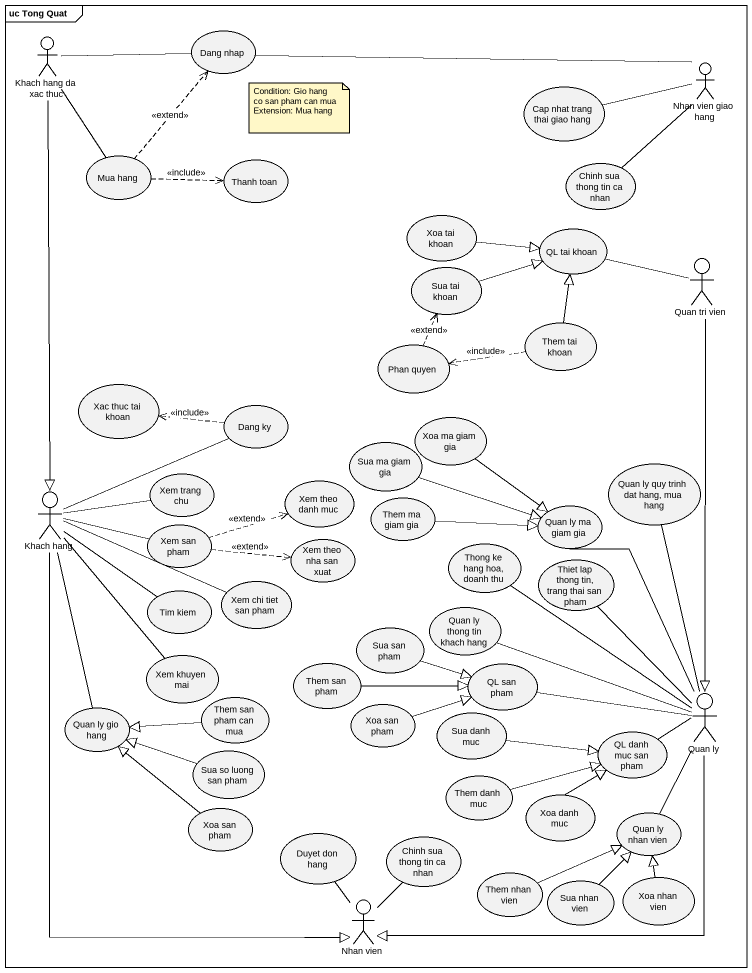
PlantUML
@startuml
mainframe uc Tong Quat
usecase "Dang nhap" as Dang_nhap
actor "Khach hang da xac thuc" as Khach_hang_da_xac_thuc
actor "Nhan vien giao hang" as Nhan_vien_giao_hang
usecase "Cap nhat trang thai giao hang" as Cap_nhat_trang_thai_giao
usecase "Mua hang" as Mua_hang
usecase "Thanh toan" as Thanh_toan
usecase "Chinh sua thong tin ca nhan" as Chinh_sua_thong_tin_ca_nhan
usecase "Xoa tai khoan" as Xoa_tai_khoan
usecase "QL tai khoan" as QL_tai_khoan
actor "Quan tri vien" as Quan_tri_vien
usecase "Sua tai khoan" as Sua_tai_khoan
usecase "Them tai khoan" as Them_tai_khoan
usecase "Phan quyen" as Phan_quyen
usecase "Xac thuc tai khoan" as Xac_thuc_tai_khoan
usecase "Dang ky" as Dang_ky
usecase "Xoa ma giam gia" as Xoa_ma_giam_gia
usecase "Sua ma giam gia" as Sua_ma_giam_gia
actor "Khach hang" as Khach_hang
usecase "Xem trang chu" as Xem_trang_chu
usecase "Xem theo danh muc" as Xem_theo_danh_muc
usecase "Them ma giam gia" as Them_ma_giam_gia
usecase "Quan ly quy trinh dat hang, mua hang" as Quan_ly_quy_trinh_dat_hang
usecase "Xem san pham" as Xem_san_pham
usecase "Quan ly ma giam gia" as Quan_ly_ma_giam_gia
usecase "Xem theo nha san xuat" as Xem_theo_nha_san_xuat
usecase "Thong ke hang hoa, doanh thu" as Thong_ke_hang_hoa_doanh_thu
usecase "Thiet lap thong tin, trang thai san pham" as Thiet_lap_thong_tin_trang
usecase "Tim kiem" as Tim_kiem
usecase "Xem chi tiet san pham" as Xem_chi_tiet_san_pham
usecase "Quan ly thong tin khach hang" as Quan_ly_thong_tin_khach_hang
usecase "Sua san pham" as Sua_san_pham
usecase "Xem khuyen mai" as Xem_khuyen_mai
usecase "Them san pham" as Them_san_pham
usecase "QL san pham" as QL_san_pham
usecase "Quan ly gio hang" as Quan_ly_gio_hang
usecase "Them san pham can mua" as Them_san_pham_can_mua
usecase "Xoa san pham" as Xoa_san_pham
usecase "Sua danh muc" as Sua_danh_muc
actor "Quan ly" as Quan_ly
usecase "Sua so luong san pham" as Sua_so_luong_san_pham
usecase "QL danh muc san pham" as QL_danh_muc_san_pham
usecase "Xoa san pham" as Xoa_san_pham_2
usecase "Them danh muc" as Them_danh_muc
usecase "Xoa danh muc" as Xoa_danh_muc
usecase "Duyet don hang" as Duyet_don_hang
usecase "Chinh sua thong tin ca nhan" as Chinh_sua_thong_tin_ca_nhan_2
usecase "Quan ly nhan vien" as Quan_ly_nhan_vien
usecase "Them nhan vien" as Them_nhan_vien
usecase "Sua nhan vien" as Sua_nhan_vien
usecase "Xoa nhan vien" as Xoa_nhan_vien
actor "Nhan vien" as Nhan_vien
Dang_nhap -right- Nhan_vien_giao_hang
Khach_hang_da_xac_thuc -right- Dang_nhap
Khach_hang_da_xac_thuc -- Mua_hang
Khach_hang_da_xac_thuc --|> Khach_hang
Cap_nhat_trang_thai_giao -right- Nhan_vien_giao_hang
Mua_hang .up.> Dang_nhap : <<extend>>
Mua_hang .right.> Thanh_toan : <<include>>
Chinh_sua_thong_tin_ca_nhan -up- Nhan_vien_giao_hang
Xoa_tai_khoan -right-|> QL_tai_khoan
QL_tai_khoan -right- Quan_tri_vien
Quan_tri_vien --|> Quan_ly
Sua_tai_khoan -right-|> QL_tai_khoan
Them_tai_khoan -up-|> QL_tai_khoan
Them_tai_khoan .left.> Phan_quyen : <<include>>
Phan_quyen .up.> Sua_tai_khoan : <<extend>>
Dang_ky .left.> Xac_thuc_tai_khoan : <<include>>
Xoa_ma_giam_gia --|> Quan_ly_ma_giam_gia
Sua_ma_giam_gia -right-|> Quan_ly_ma_giam_gia
Khach_hang -right- Dang_ky
Khach_hang -right- Xem_trang_chu
Khach_hang -right- Xem_san_pham
Khach_hang -- Tim_kiem
Khach_hang -right- Xem_chi_tiet_san_pham
Khach_hang -- Xem_khuyen_mai
Khach_hang -- Quan_ly_gio_hang
Khach_hang --|> Nhan_vien
Them_ma_giam_gia -right-|> Quan_ly_ma_giam_gia
Quan_ly_quy_trinh_dat_hang -- Quan_ly
Xem_san_pham .right.> Xem_theo_danh_muc : <<extend>>
Xem_san_pham .right.> Xem_theo_nha_san_xuat : <<extend>>
Quan_ly_ma_giam_gia -- Quan_ly
Thong_ke_hang_hoa_doanh_thu -- Quan_ly
Thiet_lap_thong_tin_trang -- Quan_ly
Quan_ly_thong_tin_khach_hang -right- Quan_ly
Sua_san_pham -right-|> QL_san_pham
Them_san_pham -right-|> QL_san_pham
QL_san_pham -right- Quan_ly
Them_san_pham_can_mua -left-|> Quan_ly_gio_hang
Xoa_san_pham -right-|> QL_san_pham
Sua_danh_muc -right-|> QL_danh_muc_san_pham
Quan_ly -- Quan_ly_nhan_vien
Quan_ly -left-|> Nhan_vien
Sua_so_luong_san_pham -left-|> Quan_ly_gio_hang
QL_danh_muc_san_pham -right- Quan_ly
Xoa_san_pham_2 -up-|> Quan_ly_gio_hang
Them_danh_muc -right-|> QL_danh_muc_san_pham
Xoa_danh_muc -up-|> QL_danh_muc_san_pham
Duyet_don_hang -- Nhan_vien
Chinh_sua_thong_tin_ca_nhan_2 -- Nhan_vien
Them_nhan_vien -right-|> Quan_ly_nhan_vien
Sua_nhan_vien -up-|> Quan_ly_nhan_vien
Xoa_nhan_vien -up-|> Quan_ly_nhan_vien
note as N1
  Condition: Gio hang co san pham can mua
  Extension: Mua hang
end note
@enduml
